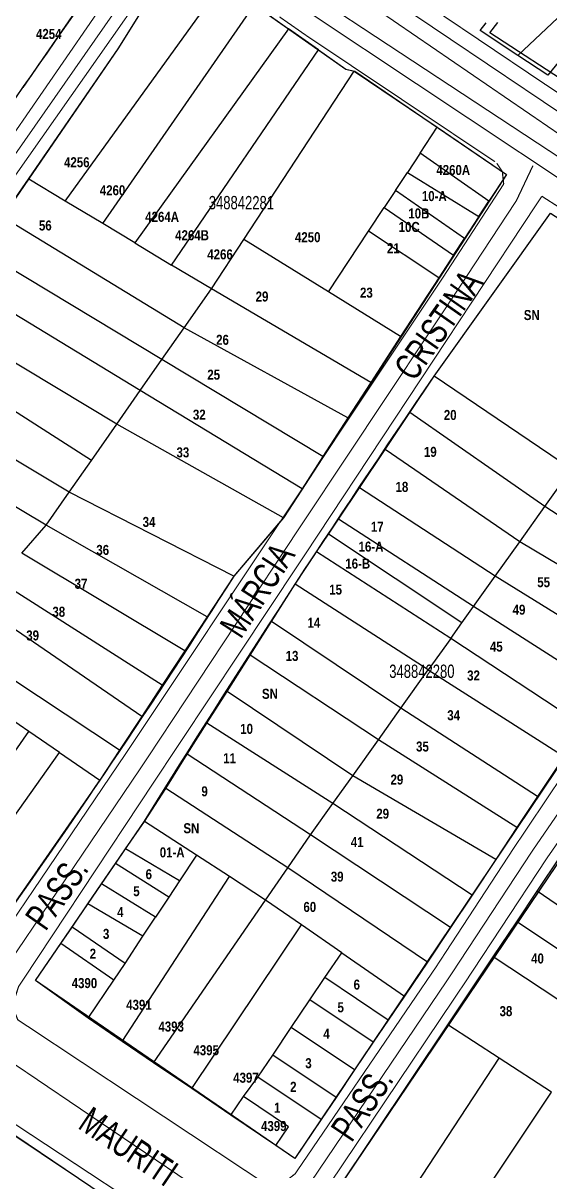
# Model space of a CAD drawing. Extents: x 203136 to 205923, y 4839890 to 4842982.
# Drawn here: x 205678.8 to 205757.8, y 4840442.9 to 4840615 of the extents above; entities that cross this region are included whole.
import ezdxf
from ezdxf.enums import TextEntityAlignment as Align

# ---------------------------------------------------------------- set-up
doc = ezdxf.new("R2010")
doc.units = 0
doc.header["$LTSCALE"] = 1.5
doc.header["$MEASUREMENT"] = 0
doc.linetypes.add('TRACO_13', pattern=[8, 5, -1, 1, -1])
for name, color, linetype in [('CD_MALHA_LOTES', 40, 'CONTINUOUS'), ('CD_TXT_QUADRA', 7, 'CONTINUOUS'), ('RU-QUADRAS', 210, 'CONTINUOUS'), ('SV-EIXO-RUA-N-PAV', 6, 'CONTINUOUS'), ('SV-EIXO-RUA-PAV', 20, 'CONTINUOUS'), ('SV-RUA-NAO-PAV-S-GUIA-C-GUIA', 7, 'CONTINUOUS'), ('SV-RUA-PAVIM-S-GUIA-C-GUIA', 7, 'CONTINUOUS'), ('SV-TXT-RUA-PAV-S-GUIA-C-GUIA', 7, 'CONTINUOUS'), ('Th_NmrPort', 1, 'CONTINUOUS')]:
    doc.layers.add(name, color=color, linetype=linetype)
doc.styles.add('ARIAL', font='ARIAL.TTF')
doc.styles.get("Standard").update_dxf_attribs({"font": 'swisscbo.ttf'})

msp = doc.modelspace()

# ---------------------------------------------------------------- linework, layer by layer
at = {"layer": 'CD_MALHA_LOTES', "linetype": 'Continuous', "flags": 128}
for points in [[(205752.95, 4840610.13), (205776.02, 4840631.83)], [(205693.9, 4840627.3), (205678.73, 4840605.33)], [(205679.64, 4840591.55), (205693.02, 4840611.11), (205702.14, 4840625.68), (205708.72, 4840621.05)], [(205685.11, 4840588.27), (205708.72, 4840621.05)], [(205690.73, 4840584.9), (205713.46, 4840617.71)], [(205713.46, 4840617.71), (205718.56, 4840614.12)], [(205718.56, 4840614.12), (205695.54, 4840582.01)], [(205723.06, 4840610.95), (205718.56, 4840614.12)], [(205747.32, 4840613.84), (205748.23, 4840615.01)], [(205752.95, 4840610.13), (205747.32, 4840613.84)], [(205701.05, 4840578.7), (205723.06, 4840610.95)], [(205723.06, 4840610.95), (205727.18, 4840608.05), (205728.4, 4840607.78)], [(205757.46, 4840607.15), (205752.95, 4840610.13)], [(205759.67, 4840609.84), (205757.46, 4840607.15)], [(205711.87, 4840582.53), (205728.4, 4840607.78)], [(205728.4, 4840607.78), (205740.86, 4840599.34)], [(205738.32, 4840595.49), (205740.86, 4840599.34)], [(205740.86, 4840599.34), (205751.25, 4840592.28), (205748.61, 4840588.25)], [(205738.32, 4840595.49), (205736.41, 4840592.59)], [(205748.61, 4840588.25), (205738.32, 4840595.49)], [(205675.77, 4840585.89), (205679.64, 4840591.55)], [(205685.11, 4840588.27), (205679.64, 4840591.55)], [(205734.61, 4840589.87), (205736.41, 4840592.59)], [(205736.41, 4840592.59), (205747.11, 4840585.96)], [(205734.61, 4840589.87), (205732.91, 4840587.3)], [(205744.95, 4840582.66), (205734.61, 4840589.87)], [(205690.73, 4840584.9), (205685.11, 4840588.27)], [(205747.11, 4840585.96), (205748.61, 4840588.25)], [(205730.58, 4840583.78), (205732.91, 4840587.3)], [(205732.91, 4840587.3), (205743.32, 4840580.17)], [(205740.42, 4840562.03), (205757.84, 4840586.46)], [(205702.92, 4840569.26), (205675.77, 4840585.89)], [(205695.54, 4840582.01), (205690.73, 4840584.9)], [(205747.11, 4840585.96), (205744.95, 4840582.66)], [(205724.56, 4840574.67), (205730.58, 4840583.78)], [(205741.1, 4840576.77), (205730.58, 4840583.78)], [(205695.54, 4840582.01), (205701.05, 4840578.7)], [(205707.02, 4840575.12), (205711.87, 4840582.53)], [(205724.56, 4840574.67), (205711.87, 4840582.53)], [(205743.32, 4840580.17), (205744.95, 4840582.66)], [(205699.61, 4840564.53), (205672.37, 4840580.94)], [(205743.32, 4840580.17), (205741.1, 4840576.77)], [(205707.02, 4840575.12), (205701.05, 4840578.7)], [(205696.36, 4840559.88), (205669.11, 4840576.43)], [(205741.1, 4840576.77), (205735.35, 4840567.99)], [(205702.92, 4840569.26), (205707.02, 4840575.12)], [(205730.91, 4840561.09), (205707.02, 4840575.12)], [(205735.35, 4840567.99), (205724.56, 4840574.67)], [(205692.85, 4840554.86), (205665.43, 4840571.34)], [(205699.61, 4840564.53), (205702.92, 4840569.26)], [(205727.48, 4840555.77), (205702.92, 4840569.26)], [(205735.35, 4840567.99), (205730.91, 4840561.09)], [(205689.04, 4840549.42), (205662.09, 4840566.63)], [(205696.36, 4840559.88), (205699.61, 4840564.53)], [(205723.75, 4840549.99), (205699.61, 4840564.53)], [(205685.69, 4840544.64), (205658.31, 4840561.02)], [(205730.91, 4840561.09), (205727.48, 4840555.77)], [(205736.78, 4840556.58), (205740.42, 4840562.03)], [(205761.02, 4840548.09), (205740.42, 4840562.03)], [(205692.85, 4840554.86), (205696.36, 4840559.88)], [(205720.63, 4840545.15), (205696.36, 4840559.88)], [(205682.25, 4840539.72), (205654.93, 4840556)], [(205727.48, 4840555.77), (205723.75, 4840549.99)], [(205733.09, 4840551.06), (205736.78, 4840556.58)], [(205757.02, 4840542.5), (205736.78, 4840556.58)], [(205689.04, 4840549.42), (205692.85, 4840554.86)], [(205717.81, 4840540.81), (205692.85, 4840554.86)], [(205729.21, 4840545.28), (205733.09, 4840551.06)], [(205753.24, 4840537.2), (205733.09, 4840551.06)], [(205685.69, 4840544.64), (205689.04, 4840549.42)], [(205723.75, 4840549.99), (205720.63, 4840545.15)], [(205757.02, 4840542.5), (205761.02, 4840548.09)], [(205720.63, 4840545.15), (205717.81, 4840540.81)], [(205726.08, 4840540.6), (205729.21, 4840545.28)], [(205749.58, 4840532.08), (205729.21, 4840545.28)], [(205682.25, 4840539.72), (205685.69, 4840544.64)], [(205710.36, 4840532.04), (205685.69, 4840544.64)], [(205753.24, 4840537.2), (205757.02, 4840542.5)], [(205776.64, 4840529.74), (205757.02, 4840542.5)], [(205678.62, 4840535.52), (205682.25, 4840539.72)], [(205706.37, 4840525.95), (205682.25, 4840539.72)], [(205717.81, 4840540.81), (205710.36, 4840532.04)], [(205724.56, 4840538.34), (205726.08, 4840540.6)], [(205746.31, 4840527.5), (205726.08, 4840540.6)], [(205722.79, 4840535.69), (205724.56, 4840538.34)], [(205744.57, 4840525.05), (205724.56, 4840538.34)], [(205749.58, 4840532.08), (205753.24, 4840537.2)], [(205773.52, 4840525.14), (205753.24, 4840537.2)], [(205703.04, 4840520.89), (205678.62, 4840535.52)], [(205719.6, 4840530.87), (205722.79, 4840535.69)], [(205742.9, 4840522.72), (205722.79, 4840535.69)], [(205699.64, 4840515.72), (205675.04, 4840531.37)], [(205710.36, 4840532.04), (205706.37, 4840525.95)], [(205746.31, 4840527.5), (205749.58, 4840532.08)], [(205769.75, 4840519.58), (205749.58, 4840532.08)], [(205716.04, 4840525.28), (205719.6, 4840530.87)], [(205739.54, 4840518.02), (205719.6, 4840530.87)], [(205696.57, 4840511.03), (205672.48, 4840527.49)], [(205706.37, 4840525.95), (205703.04, 4840520.89)], [(205744.57, 4840525.05), (205746.31, 4840527.5)], [(205766.41, 4840514.65), (205746.31, 4840527.5)], [(205712.82, 4840520.21), (205716.04, 4840525.28)], [(205735.43, 4840512.25), (205716.04, 4840525.28)], [(205742.9, 4840522.72), (205744.57, 4840525.05)], [(205742.9, 4840522.72), (205739.54, 4840518.02)], [(205762.94, 4840509.53), (205742.9, 4840522.72)], [(205693.25, 4840505.98), (205668.9, 4840522.06)], [(205703.04, 4840520.89), (205699.64, 4840515.72)], [(205709.37, 4840514.79), (205712.82, 4840520.21)], [(205732.05, 4840507.53), (205712.82, 4840520.21)], [(205735.43, 4840512.25), (205739.54, 4840518.02)], [(205739.54, 4840518.02), (205759.91, 4840505.05)], [(205699.64, 4840515.72), (205696.57, 4840511.03)], [(205706.34, 4840510.03), (205709.37, 4840514.79)], [(205728.2, 4840502.12), (205709.37, 4840514.79)], [(205732.05, 4840507.53), (205735.43, 4840512.25)], [(205755.91, 4840499.03), (205735.43, 4840512.25)], [(205679.65, 4840508.79), (205675.27, 4840511.79)], [(205696.57, 4840511.03), (205693.25, 4840505.98)], [(205661.96, 4840483.4), (205679.65, 4840508.79)], [(205684.23, 4840505.65), (205679.65, 4840508.79)], [(205703.39, 4840505.39), (205706.34, 4840510.03)], [(205725.22, 4840497.96), (205706.34, 4840510.03)], [(205728.2, 4840502.12), (205732.05, 4840507.53)], [(205752.81, 4840494.36), (205732.05, 4840507.53)], [(205666.46, 4840480.57), (205684.23, 4840505.65)], [(205684.23, 4840505.65), (205690.3, 4840501.49)], [(205693.25, 4840505.98), (205690.3, 4840501.49)], [(205700.18, 4840500.24), (205703.39, 4840505.39)], [(205721.89, 4840493.29), (205703.39, 4840505.39)], [(205759.91, 4840505.05), (205755.91, 4840499.03)], [(205725.22, 4840497.96), (205728.2, 4840502.12)], [(205749.64, 4840489.59), (205728.2, 4840502.12)], [(205690.3, 4840501.49), (205672.92, 4840476.5)], [(205696.97, 4840495.3), (205700.18, 4840500.24)], [(205718.47, 4840488.34), (205700.18, 4840500.24)], [(205755.91, 4840499.03), (205752.81, 4840494.36)], [(205721.89, 4840493.29), (205725.22, 4840497.96)], [(205746.1, 4840484.25), (205725.22, 4840497.96)], [(205694.16, 4840491.2), (205696.97, 4840495.3)], [(205704.8, 4840490.23), (205696.97, 4840495.3)], [(205718.47, 4840488.34), (205721.89, 4840493.29)], [(205742.86, 4840479.38), (205721.89, 4840493.29)], [(205752.81, 4840494.36), (205749.64, 4840489.59)], [(205692.64, 4840488.98), (205694.16, 4840491.2)], [(205702.23, 4840486.37), (205694.16, 4840491.2)], [(205704.8, 4840490.23), (205702.23, 4840486.37)], [(205709.72, 4840487.03), (205704.8, 4840490.23)], [(205755.87, 4840484.85), (205759.42, 4840490.16)], [(205690.56, 4840485.93), (205692.64, 4840488.98)], [(205700.62, 4840483.94), (205692.64, 4840488.98)], [(205715.14, 4840483.5), (205718.47, 4840488.34)], [(205739.44, 4840474.22), (205718.47, 4840488.34)], [(205749.64, 4840489.59), (205746.1, 4840484.25)], [(205693.66, 4840462.32), (205709.72, 4840487.03)], [(205702.23, 4840486.37), (205700.62, 4840483.94)], [(205715.14, 4840483.5), (205709.72, 4840487.03)], [(205688.5, 4840482.93), (205690.56, 4840485.93)], [(205698.62, 4840480.93), (205690.56, 4840485.93)], [(205752.79, 4840480.25), (205755.87, 4840484.85)], [(205775.31, 4840471.57), (205755.87, 4840484.85)], [(205686.14, 4840479.46), (205688.5, 4840482.93)], [(205696.74, 4840478.1), (205688.5, 4840482.93)], [(205698.35, 4840459.13), (205715.14, 4840483.5)], [(205700.62, 4840483.94), (205698.62, 4840480.93)], [(205720.51, 4840479.79), (205715.14, 4840483.5)], [(205746.1, 4840484.25), (205742.86, 4840479.38)], [(205684.44, 4840476.99), (205686.14, 4840479.46)], [(205694.07, 4840473.99), (205686.14, 4840479.46)], [(205696.74, 4840478.1), (205698.62, 4840480.93)], [(205704.07, 4840455.24), (205720.51, 4840479.79)], [(205726.55, 4840475.61), (205720.51, 4840479.79)], [(205749.28, 4840475.01), (205752.79, 4840480.25)], [(205772.33, 4840467.25), (205752.79, 4840480.25)], [(205694.07, 4840473.99), (205696.74, 4840478.1)], [(205742.86, 4840479.38), (205739.44, 4840474.22)], [(205680.64, 4840471.45), (205684.44, 4840476.99)], [(205692.37, 4840471.52), (205684.44, 4840476.99)], [(205724.02, 4840471.89), (205726.55, 4840475.61)], [(205726.55, 4840475.61), (205735.95, 4840469.11)], [(205742.45, 4840464.81), (205749.28, 4840475.01)], [(205768.79, 4840462.11), (205749.28, 4840475.01)], [(205692.37, 4840471.52), (205694.07, 4840473.99)], [(205739.44, 4840474.22), (205735.95, 4840469.11)], [(205688.56, 4840465.78), (205680.64, 4840471.45)], [(205688.56, 4840465.78), (205692.37, 4840471.52)], [(205721.79, 4840468.57), (205724.02, 4840471.89)], [(205733.52, 4840465.51), (205724.02, 4840471.89)], [(205719, 4840464.42), (205721.79, 4840468.57)], [(205731.29, 4840462.2), (205721.79, 4840468.57)], [(205735.95, 4840469.11), (205733.52, 4840465.51)], [(205693.66, 4840462.32), (205688.56, 4840465.78)], [(205716.22, 4840460.27), (205719, 4840464.42)], [(205728.49, 4840458.05), (205719, 4840464.42)], [(205725.92, 4840440.09), (205742.45, 4840464.81)], [(205733.52, 4840465.51), (205731.29, 4840462.2)], [(205750.16, 4840459.81), (205742.45, 4840464.81)], [(205698.35, 4840459.13), (205693.66, 4840462.32)], [(205731.29, 4840462.2), (205728.49, 4840458.05)], [(205704.07, 4840455.24), (205698.35, 4840459.13)], [(205713.99, 4840456.95), (205716.22, 4840460.27)], [(205725.7, 4840453.91), (205716.22, 4840460.27)], [(205733.83, 4840434.85), (205750.16, 4840459.81)], [(205758.02, 4840454.73), (205750.16, 4840459.81)], [(205728.49, 4840458.05), (205725.7, 4840453.91)], [(205711.85, 4840454.05), (205713.99, 4840456.95)], [(205723.46, 4840450.59), (205713.99, 4840456.95)], [(205709.94, 4840451.24), (205704.07, 4840455.24)], [(205709.94, 4840451.24), (205711.85, 4840454.05)], [(205718.6, 4840449.5), (205711.85, 4840454.05)], [(205725.7, 4840453.91), (205723.46, 4840450.59)], [(205741.42, 4840429.81), (205758.02, 4840454.73)], [(205716.69, 4840446.7), (205709.94, 4840451.24)], [(205723.46, 4840450.59), (205719.55, 4840444.78)], [(205716.69, 4840446.7), (205718.6, 4840449.5)], [(205677.26, 4840448.41), (205685.58, 4840442.8)], [(205719.55, 4840444.78), (205716.69, 4840446.7)]]:
    msp.add_lwpolyline(points, dxfattribs=at)
at = {"layer": 'RU-QUADRAS', "color": 6, "linetype": 'Continuous'}
for points in [[(205554.66, 4840549.28), (205568.4, 4840578.17), (205579.46, 4840598.48), (205599.86, 4840631.82), (205626.5, 4840671.06), (205693.9, 4840627.3, -0.0126892459), (205655.96, 4840574.08), (205622.71, 4840596.28), (205620.54, 4840592.71), (205653.53, 4840570.13), (205636.23, 4840546.11), (205617.41, 4840509.98, -0.0113321336)], [(205623.74, 4840507.45), (205640.63, 4840535.03), (205693.02, 4840611.11), (205702.14, 4840625.68), (205727.18, 4840608.05), (205728.52, 4840607.75), (205751.25, 4840592.28), (205717.91, 4840540.93), (205710.36, 4840532.04, -0.0132360303), (205672.92, 4840476.5)], [(205680.64, 4840471.45), (205696.98, 4840495.32, -0.0111825199), (205740.42, 4840562.03), (205757.84, 4840586.46), (205796.18, 4840561.8), (205780.25, 4840535.08), (205719.55, 4840444.78)], [(205725.92, 4840440.09), (205803.54, 4840554.98), (205845.47, 4840526.45), (205824.72, 4840497.03, 0.0107230737), (205781.78, 4840439.34), (205782.78, 4840438.57), (205766.16, 4840413.32)], [(205578.12, 4840390.93), (205578.25, 4840395.79, 0.0163219945), (205614.83, 4840436.71), (205617.59, 4840435.4), (205647.61, 4840468.43), (205735.75, 4840408.93), (205734.63, 4840405.64), (205720.45, 4840402.36)]]:
    msp.add_lwpolyline(points, format="xyb", close=True, dxfattribs=at)
msp.add_lwpolyline([(205885.72, 4840636.77, -0.0356602287), (205899.47, 4840571.65), (205902.28, 4840552.21), (205904.37, 4840513.59), (205883.93, 4840528.63), (205882.17, 4840525.95), (205860.03, 4840540.53), (205858.67, 4840558.55), (205851.58, 4840606.89), (205843.5, 4840604.81), (205853.45, 4840544.82), (205802.5, 4840578.17), (205804.62, 4840581.36), (205763.65, 4840608.39), (205761.53, 4840605.2), (205748.76, 4840613.5), (205749.96, 4840615.07)], format="xyb", dxfattribs=at)
at = {"layer": 'SV-EIXO-RUA-N-PAV', "const_width": 0.18}
msp.add_lwpolyline([(205701.257692, 4840630.383707), (205697.488796, 4840623.792092), (205669.901585, 4840584.255619), (205650.471045, 4840558.123101), (205644.600321, 4840549.758617), (205638.989363, 4840541.34218), (205632.443245, 4840530.431984), (205621.221329, 4840510.845584)], dxfattribs=at)
at = {"layer": 'SV-EIXO-RUA-PAV', "const_width": 0.18}
for points in [[(205705.58798, 4840637.026564), (205721.962544, 4840626.606386), (205796.042124, 4840576.782177)], [(205701.257692, 4840630.383707), (205717.759447, 4840619.163402), (205796.07, 4840567.13)], [(205755.225822, 4840593.599097), (205752.746857, 4840588.354753), (205743.68743, 4840574.580725), (205719.744657, 4840538.574123), (205696.772538, 4840503.815504), (205675.371951, 4840472.153729), (205670.380022, 4840463.695182)], [(205796.06, 4840405.15), (205775.788975, 4840405.690815), (205764.225599, 4840406.530092), (205752.195959, 4840408.488406), (205742.497644, 4840415.855395), (205730.281497, 4840423.875156), (205716.583397, 4840432.44434), (205676.27194, 4840459.730368), (205664.257104, 4840467.590541), (205638.150102, 4840483.928471), (205630.065353, 4840484.714488), (205610.527517, 4840497.897701), (205583.280601, 4840515.990963), (205564.882063, 4840528.001582), (205554.272899, 4840534.746632), (205546.167555, 4840539.8707), (205515.88897, 4840558.876335)], [(205796.06, 4840553.19), (205787.498324, 4840538.48113), (205784.401479, 4840533.46719), (205755.165786, 4840490.922437), (205742.704671, 4840471.972694), (205721.616631, 4840440.78304), (205716.458152, 4840432.529115)]]:
    msp.add_lwpolyline(points, dxfattribs=at)
at = {"layer": 'SV-RUA-NAO-PAV-S-GUIA-C-GUIA', "linetype": 'TRACO_13', "const_width": 0.18}
for points in [[(205619.52, 4840511.62), (205630.84, 4840531.82), (205637.71, 4840543.14), (205643.24, 4840551.56), (205649.32, 4840560.05), (205656.12, 4840569.32), (205622.02, 4840592.8), (205623.18, 4840594.81), (205657.83, 4840571.35), (205668.84, 4840585.97), (205696.1, 4840625.5), (205696.9, 4840628.09), (205695.69, 4840631.16)], [(205622.74, 4840509.7), (205634.47, 4840529.65), (205640.72, 4840539.93), (205646.4, 4840548.61), (205651.57, 4840556.13), (205671.23, 4840583.02), (205699.82, 4840623.76), (205701.85, 4840625.3)]]:
    msp.add_lwpolyline(points, dxfattribs=at)
at = {"layer": 'SV-RUA-PAVIM-S-GUIA-C-GUIA', "linetype": 'Continuous', "const_width": 0.18}
for points in [[(205729.26, 4840624.5), (205757.08, 4840605.77), (205796.06, 4840580.14)], [(205796.06, 4840573.05), (205726.14, 4840620.91)], [(205724.09, 4840617.9), (205796.06, 4840570.57)], [(205678.11, 4840470.53), (205698.94, 4840502.01), (205721.83, 4840536.47), (205756.56, 4840589.01)], [(205756.56, 4840589.01), (205796.06, 4840563.7)], [(205782.35, 4840536), (205752.27, 4840491.17), (205740.65, 4840473.4), (205719.58, 4840442.48), (205717.28, 4840440.66), (205714.76, 4840441.2), (205677.99, 4840465.56), (205677.17, 4840467.64), (205678.11, 4840470.53)], [(205771.53, 4840420.22), (205766.75, 4840412.42), (205764.98, 4840411.33), (205762.37, 4840411.99), (205759.08, 4840413.46), (205755.72, 4840415.31), (205724.25, 4840434.98), (205722.93, 4840436.96), (205723.82, 4840439.57), (205745.14, 4840471.29), (205757.34, 4840489.81), (205787.17, 4840532.72)]]:
    msp.add_lwpolyline(points, dxfattribs=at)
at = {"layer": 'SV-RUA-PAVIM-S-GUIA-C-GUIA', "const_width": 0.18}
for points in [[(205721.2, 4840613.13), (205717.23, 4840615.9)], [(205749.52, 4840594.19), (205721.2, 4840613.13)], [(205750.84, 4840590.84), (205750.64, 4840592.69), (205749.806533, 4840593.962191)], [(205742.02, 4840577.27), (205750.84, 4840590.84)], [(205717.24, 4840540.07), (205742.02, 4840577.27)], [(205694.25, 4840505.56), (205717.24, 4840540.07)], [(205673.14, 4840474.36), (205694.25, 4840505.56)], [(205712.91, 4840426.63), (205665.48, 4840457.89)]]:
    msp.add_lwpolyline(points, dxfattribs=at)

# ---------------------------------------------------------------- texts
at = {"layer": 'CD_TXT_QUADRA', "style": 'ARIAL', "width": 0.7}
for s, p in [('348842281', (205706.62316, 4840587.050653)), ('348842280', (205733.679975, 4840516.801299))]:
    msp.add_text(s, height=2, dxfattribs=at).set_placement(p)
at = {"layer": 'SV-TXT-RUA-PAV-S-GUIA-C-GUIA', "style": 'ARIAL', "width": 0.7}
for s, rotation, p in [('CRISTINA', 55, (205737.44, 4840561.1)), ('MÁRCIA', 57, (205711.43, 4840522.51)), ('PASS.', 55, (205682.16, 4840478.71)), ('PASS.', 56, (205728.04, 4840447.04)), ('MAURITI', 326, (205686.833457, 4840449.397365))]:
    msp.add_text(s, height=4, rotation=rotation, dxfattribs=at).set_placement(p)
at = {"layer": 'Th_NmrPort', "color": 1}
for s, p in [('4254', (205680.724262, 4840613.343636)), ('4256', (205684.929207, 4840594.103466)), ('4260A', (205740.743636, 4840592.945738)), ('4260', (205690.289207, 4840589.903466)), ('10-A', (205738.573636, 4840589.035738)), ('4264A', (205697.099207, 4840585.923466)), ('10B', (205736.543636, 4840586.435738)), ('56', (205681.161621, 4840584.63022)), ('10C', (205735.093636, 4840584.405738)), ('4264B', (205701.589207, 4840583.163466)), ('4250', (205719.549207, 4840582.873466)), ('4266', (205706.403512, 4840580.296945)), ('21', (205733.353636, 4840581.215738)), ('29', (205713.653636, 4840573.975738)), ('23', (205729.303636, 4840574.555738)), ('SN', (205753.854422, 4840571.201914)), ('26', (205707.729054, 4840567.488711)), ('25', (205706.409489, 4840562.262233)), ('32', (205704.249054, 4840556.268711)), ('20', (205741.864422, 4840556.221914)), ('33', (205701.789054, 4840550.618711)), ('19', (205738.884422, 4840550.691914)), ('18', (205734.624422, 4840545.441914)), ('34', (205696.719054, 4840540.188711)), ('17', (205730.934422, 4840539.471914)), ('36', (205689.769054, 4840535.988711)), ('16-A', (205729.084422, 4840536.491914)), ('16-B', (205727.094422, 4840533.941914)), ('37', (205686.514422, 4840530.921914)), ('55', (205755.874482, 4840531.153568)), ('15', (205724.684422, 4840530.041914)), ('49', (205752.184482, 4840527.033568)), ('38', (205683.184422, 4840526.721914)), ('14', (205721.424422, 4840525.071914)), ('39', (205679.264422, 4840523.171914)), ('13', (205718.154422, 4840520.101914)), ('45', (205748.774482, 4840521.503568)), ('32', (205745.364482, 4840517.173568)), ('SN', (205714.604422, 4840514.421914)), ('34', (205742.384482, 4840511.213568)), ('10', (205711.344422, 4840509.171914)), ('35', (205737.704482, 4840506.523568)), ('11', (205708.784422, 4840504.771914)), ('29', (205733.874482, 4840501.563568)), ('9', (205705.524422, 4840499.801914)), ('29', (205731.744482, 4840496.453568)), ('SN', (205702.824422, 4840494.271914)), ('41', (205727.914482, 4840492.193568)), ('01-A', (205699.274422, 4840490.651914)), ('6', (205697.154422, 4840487.381914)), ('39', (205724.924482, 4840487.013568)), ('5', (205695.304422, 4840484.831914)), ('60', (205720.814482, 4840482.473568)), ('4', (205692.894422, 4840481.711914)), ('3', (205690.764422, 4840478.441914)), ('2', (205688.774422, 4840475.461914)), ('40', (205754.953636, 4840474.745738)), ('4390', (205686.074422, 4840471.061914)), ('6', (205728.334482, 4840470.833568)), ('4391', (205694.248086, 4840467.804422)), ('5', (205725.924482, 4840467.423568)), ('38', (205750.223636, 4840466.855738)), ('4393', (205699.078086, 4840464.544422)), ('4', (205723.794482, 4840463.453568)), ('4395', (205704.328086, 4840460.994422)), ('3', (205721.094482, 4840459.053568)), ('4397', (205710.288086, 4840456.874422)), ('2', (205718.824482, 4840455.503568)), ('1', (205716.414482, 4840452.373568)), ('4399', (205714.464422, 4840449.631914))]:
    msp.add_text(s, height=1.5, dxfattribs=at).set_placement(p, align=Align.MIDDLE_LEFT)

doc.saveas('drawing.dxf')
